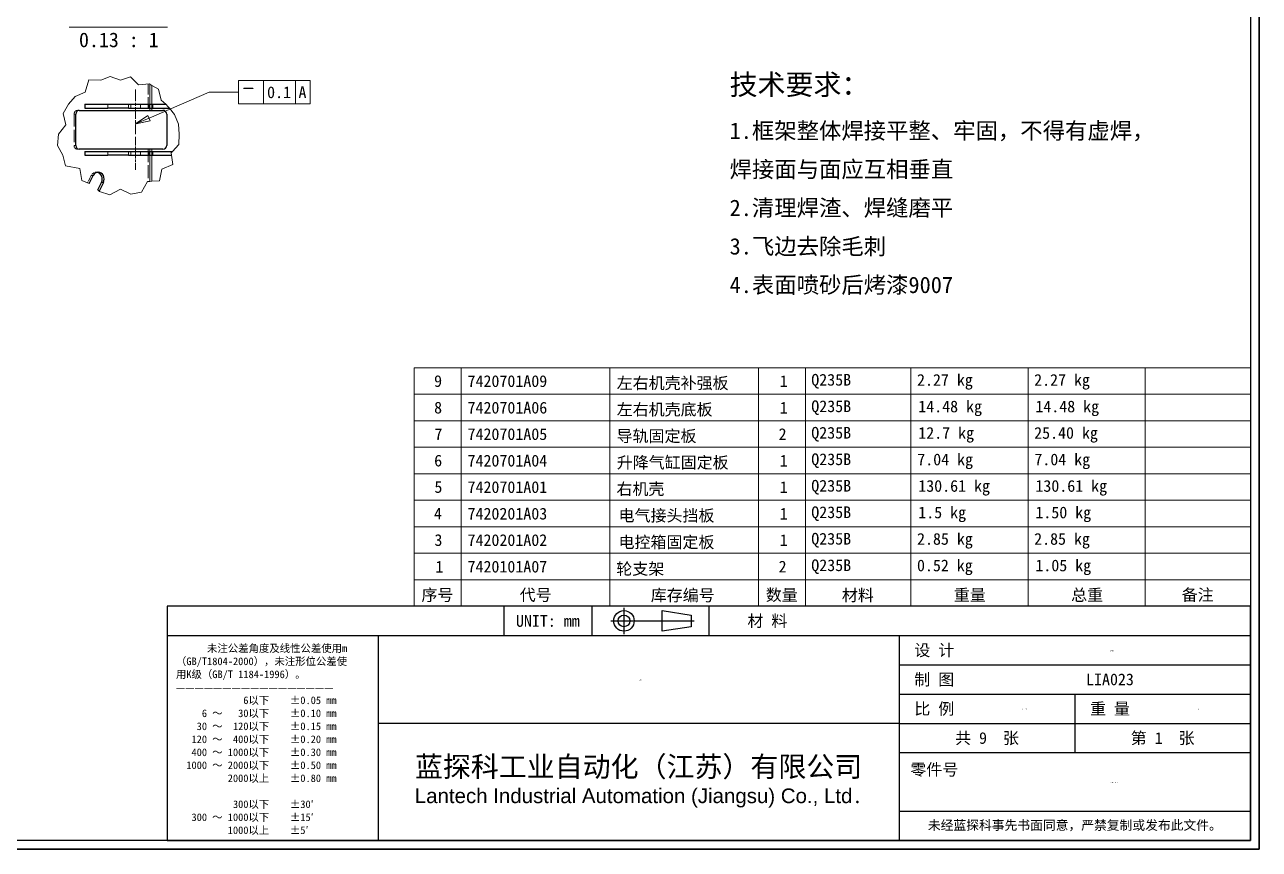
# Model space of a CAD drawing. Header units: millimetres. Extents: x 90 to 6218, y 82 to 4373.
# Drawn here: x 3055 to 6218, y 82 to 2195 of the extents above; entities that cross this region are included whole.
import ezdxf
from ezdxf.enums import TextEntityAlignment as Align

# ---------------------------------------------------------------- set-up
doc = ezdxf.new("R2018")
doc.units = ezdxf.units.MM
doc.header["$LTSCALE"] = 15
doc.linetypes.add('CHAIN', pattern=[0.3543, 0.2362, -0.0295, 0.0591, -0.0295])
doc.linetypes.add('DASHED', pattern=[0.2067, 0.1654, -0.0413])
for name, color, linetype, lineweight in [('1', 7, 'Continuous', 18), ('可见 (ISO)', 7, 'Continuous', 25), ('可见窄的 (ISO)', 7, 'Continuous', 18), ('图框 (ISO)', 7, 'Continuous', 35), ('标题 (ISO)', 7, 'Continuous', 25)]:
    doc.layers.add(name, color=color, linetype=linetype, lineweight=lineweight)
for name, color, linetype, lineweight, true_color in [('中心线 (ISO)', 1, 'CHAIN', 18, 0xff0000), ('折线 (ISO)', 7, 'Continuous', 18, 0x008000), ('符号 (ISO)', 7, 'Continuous', 18, 0x008000), ('隐藏 (ISO)', 5, 'DASHED', 18, 0x0000ff), ('隐藏窄的 (ISO)', 5, 'DASHED', 18, 0x0000ff)]:
    doc.layers.add(name, color=color, linetype=linetype, lineweight=lineweight, true_color=true_color)
doc.styles.add('HZ_33', font='simfang.ttf')
doc.styles.get("Standard").update_dxf_attribs({"font": 'simfang.ttf'})
doc.styles.add('文本样式100', font='AIGDT___.TTF')
doc.styles.add('文本样式164', font='SimSun.ttf')
doc.styles.add('注释文本 (ISO)', font='simfang.ttf')

# ---------------------------------------------------------------- blocks, each defined once
blk = doc.blocks.new('图框 最新国标')
at = {"layer": '图框 (ISO)'}
for p, q in [((414.5, 291.5), (414.5, 5.5)), ((414.5, 5.5), (6, 5.5))]:
    blk.add_line(p, q, dxfattribs=at)
at = {"layer": '图框 (ISO)', "color": 7, "linetype": 'Continuous', "lineweight": 25}
for p, q in [((413, 290), (413, 7)), ((413, 290), (413, 7)), ((413, 7), (6, 7)), ((413, 7), (18, 7))]:
    blk.add_line(p, q, dxfattribs=at)
at = {"layer": '图框 (ISO)', "lineweight": 30}
blk.add_attdef('零件代号', text='', height=2.5, rotation=180, dxfattribs=at).set_placement((35.5, 286), align=Align.MIDDLE_CENTER)
blk = doc.blocks.new('标题栏 最新国标')
at = {"layer": '标题 (ISO)'}
for p, q in [((381.98, -183.84), (196.98, -183.84)), ((196.98, -183.84), (196.98, -223.84)), ((254.48, -183.84), (254.48, -188.84)), ((269.48, -183.84), (269.48, -188.84)), ((281.48, -188.09), (281.48, -184.59)), ((281.48, -184.59), (286.48, -185.34)), ((286.48, -185.34), (286.48, -187.34)), ((289.48, -183.84), (289.48, -188.84)), ((381.98, -223.84), (381.98, -183.84)), ((383.48, -183.84), (383.48, -225.34)), ((286.48, -187.34), (281.48, -188.09)), ((196.98, -188.84), (381.98, -188.84)), ((232.98, -188.84), (232.98, -223.84)), ((321.98, -188.84), (321.98, -223.84)), ((321.98, -193.84), (381.98, -193.84)), ((321.98, -198.84), (381.98, -198.84)), ((351.98, -198.84), (351.98, -208.84)), ((321.98, -203.84), (232.98, -203.84)), ((321.98, -203.84), (381.98, -203.84)), ((321.98, -208.84), (381.98, -208.84)), ((321.98, -218.84), (381.98, -218.84)), ((196.98, -223.84), (381.98, -223.84)), ((383.48, -225.34), (196.98, -225.34))]:
    blk.add_line(p, q, dxfattribs=at)
at = {"layer": '标题 (ISO)', "linetype": 'CHAIN', "ltscale": 5.000333}
blk.add_line((274.98, -184.09), (274.98, -188.59), dxfattribs=at)
at = {"layer": '标题 (ISO)', "linetype": 'CHAIN', "ltscale": 15.834605}
blk.add_line((272.73, -186.34), (286.98, -186.34), dxfattribs=at)
at = {"layer": '标题 (ISO)'}
for radius in [1.75, 1]:
    blk.add_circle((274.98, -186.34), radius, dxfattribs=at)
at = {"layer": '1', "style": '文本样式164'}
for s, p in [('UNIT: mm', (261.98, -186.34)), ('材 料', (299.48, -186.34)), ('设 计', (327.98, -191.34)), ('制 图', (327.98, -196.34)), ('比 例', (327.98, -201.34)), ('重 量', (357.98, -201.34)), ('共 9  张', (336.98, -206.34)), ('第 1  张', (366.98, -206.34))]:
    blk.add_text(s, height=2, dxfattribs=at).set_placement(p, align=Align.MIDDLE_CENTER)
at = {"layer": '标题 (ISO)', "style": '注释文本 (ISO)'}
for s, insert, char_height, attachment_point, line_spacing_factor in [('\\fSimSun|b0|i0;{\\H1.3000;      未注公差角度及线性公差使用m\\P}\\fSimSun|b0|i0;{\\H1.3000;（GB/T1804-2000），未注形位公差使\\P}\\fSimSun|b0|i0;{\\H1.3000;用K级（GB/T 1184-1996）。\\P}\\fSimSun|b0|i0;{\\H1.3000;—————————————————\\P}\\fSimSun|b0|i0;{\\H1.3000;             6以下    ±0.05 mm\\P}\\fSimSun|b0|i0;{\\H1.3000;     6 ～   30以下    ±0.10 mm\\P}\\fSimSun|b0|i0;{\\H1.3000;    30 ～  120以下    ±0.15 mm\\P}\\fSimSun|b0|i0;{\\H1.3000;   120 ～  400以下    ±0.20 mm\\P}\\fSimSun|b0|i0;{\\H1.3000;   400 ～ 1000以下    ±0.30 mm\\P}\\fSimSun|b0|i0;{\\H1.3000;  1000 ～ 2000以下    ±0.50 mm\\P}\\fSimSun|b0|i0;{\\H1.3000;          2000以上    ±0.80 mm\\P}\\fSimSun|b0|i0;{\\H1.3000;\\P}\\fSimSun|b0|i0;{\\H1.3000;           300以下    ±30′\\P}\\fSimSun|b0|i0;{\\H1.3000;   300 ～ 1000以下    ±15′\\P}\\fSimSun|b0|i0;{\\H1.3000;          1000以上    ±5′}', (198.48, -206.63), 1.3, 4, 1.023913), ('\\pxsm0.94;\\fMicrosoft YaHei|b0|i0;{\\H3.5000;蓝探科工业自动化（江苏）有限公司\\P}\\fArial|b0|i0;{\\H2.5000;Lantech Industrial Automation (Jiangsu) Co., Ltd}\\fFangSong|b0|i0;{\\H2.5000;.}', (277.48, -213.84), 2, 5, 0.978695)]:
    blk.add_mtext(s, dxfattribs=dict(at, insert=insert, char_height=char_height, attachment_point=attachment_point, line_spacing_factor=line_spacing_factor))
at = {"layer": '标题 (ISO)', "attachment_point": 5, "style": '注释文本 (ISO)'}
for s, insert, char_height in [('\\fFangSong|b0|i0;LIA023', (357.98, -196.34), 2), ('\\fFangSong|b0|i0;零件号', (327.98, -211.84), 2), ('\\fSimSun|b0|i0;{\\H1.6000;未经蓝探科事先书面同意，严禁复制或发布此文件。}', (351.98, -221.34), 1.6)]:
    blk.add_mtext(s, dxfattribs=dict(at, insert=insert, char_height=char_height))
at = {"layer": '标题 (ISO)', "lineweight": 30, "flags": 104}
for tag, height, p in [('材料', 2, (324.48, -186.34)), ('设计人', 2, (357.98, -191.34)), ('库存编号', 3.5, (277.48, -196.34)), ('视图比例', 2, (342.98, -201.34)), ('质量\\P3;', 2, (372.98, -201.34)), ('零件代号', 3.5, (357.98, -213.84))]:
    blk.add_attdef(tag, text='', height=height, dxfattribs=at).set_placement(p, align=Align.MIDDLE_CENTER)
blk = doc.blocks.new('明细栏')
at = {"layer": '符号 (ISO)'}
for p, q in [((413, 87.73), (270.2, 87.73)), ((270.2, 87.73), (270.2, 51.53)), ((278.2, 87.73), (278.2, 51.53)), ((303.6, 87.73), (303.6, 51.53)), ((329, 87.73), (329, 51.53)), ((337, 87.73), (337, 51.53)), ((355, 87.73), (355, 51.53)), ((375, 87.73), (375, 51.53)), ((395, 87.73), (395, 51.53)), ((413, 87.73), (413, 51.53)), ((413, 83.2), (270.2, 83.2)), ((413, 78.68), (270.2, 78.68)), ((413, 74.15), (270.2, 74.15)), ((413, 69.63), (270.2, 69.63)), ((413, 65.1), (270.2, 65.1)), ((413, 60.58), (270.2, 60.58)), ((413, 56.05), (270.2, 56.05)), ((413, 51.53), (270.2, 51.53)), ((270.2, 47), (270.2, 51.53)), ((278.2, 47), (278.2, 51.53)), ((303.6, 47), (303.6, 51.53)), ((329, 47), (329, 51.53)), ((337, 47), (337, 51.53)), ((355, 47), (355, 51.53)), ((375, 47), (375, 51.53)), ((395, 47), (395, 51.53)), ((413, 47), (413, 51.53)), ((413, 47), (270.2, 47))]:
    blk.add_line(p, q, dxfattribs=at)
at = {"layer": '符号 (ISO)', "char_height": 2, "attachment_point": 7, "style": '注释文本 (ISO)'}
for s, insert in [('7420701A09', (279.29, 84.42)), ('Q235B', (337.99, 84.18)), ('2.27 kg', (356.05, 84)), ('2.27 kg', (376.05, 84)), ('9', (273.58, 84.43)), ('左右机壳补强板', (304.76, 83.89)), ('1', (332.61, 84.45)), ('8', (273.58, 79.9)), ('7420701A06', (279.29, 79.89)), ('左右机壳底板', (304.76, 79.38)), ('1', (332.61, 79.92)), ('Q235B', (337.99, 79.66)), ('14.48 kg', (356.26, 79.47)), ('14.48 kg', (376.26, 79.47)), ('7', (273.64, 75.39)), ('7420701A05', (279.29, 75.37)), ('导轨固定板', (304.74, 74.85)), ('2', (332.41, 75.4)), ('Q235B', (337.99, 75.13)), ('12.7 kg', (356.26, 74.95)), ('25.40 kg', (376.05, 74.95)), ('6', (273.59, 70.85)), ('7420701A04 ', (279.29, 70.84)), ('升降气缸固定板', (304.77, 70.33)), ('1', (332.61, 70.87)), ('Q235B', (337.99, 70.61)), ('7.04 kg', (356.09, 70.42)), ('7.04 kg', (376.09, 70.42)), ('5', (273.63, 66.34)), ('7420701A01 ', (279.29, 66.32)), ('右机壳', (304.72, 65.81)), ('1', (332.61, 66.35)), ('Q235B', (337.99, 66.08)), ('130.61 kg', (356.26, 65.9)), ('130.61 kg', (376.26, 65.9)), ('4', (273.55, 61.83)), ('7420201A03', (279.29, 61.79)), ('电气接头挡板', (305.08, 61.28)), ('1', (332.61, 61.82)), ('Q235B', (337.99, 61.56)), ('1.5 kg', (356.26, 61.37)), ('1.50 kg', (376.26, 61.37)), ('3', (273.63, 57.28)), ('7420201A02', (279.29, 57.27)), ('电控箱固定板', (305.08, 56.73)), ('1', (332.61, 57.3)), ('Q235B', (337.99, 57.03)), ('2.85 kg', (356.05, 56.85)), ('2.85 kg', (376.05, 56.85)), ('Q235B', (337.99, 52.51)), ('0.52 kg', (356.04, 52.32)), ('1.05 kg', (376.26, 52.32)), ('1', (273.81, 52.77)), ('7420101A07', (279.29, 52.74)), ('轮支架', (304.7, 52.18)), ('2', (332.41, 52.78)), ('序号', (271.42, 47.71)), ('代号', (288.19, 47.73)), ('库存编号', (310.58, 47.66)), ('数量', (330.21, 47.72)), ('材料', (343.21, 47.68)), ('重量', (362.33, 47.78)), ('总重', (382.36, 47.75)), ('备注', (401.25, 47.74))]:
    blk.add_mtext(s, dxfattribs=dict(at, insert=insert))
blk = doc.blocks.new('GDT 标识符号(&T)2')
at = {"layer": '符号 (ISO)'}
for p, q in [((240.17, 136.79), (252.4, 136.79)), ((240.17, 136.79), (240.17, 132.79)), ((244.42, 136.79), (244.42, 132.79)), ((249.91, 136.79), (249.91, 132.79)), ((252.4, 136.79), (252.4, 132.79)), ((224.91, 130.38), (235.17, 134.79)), ((235.17, 134.79), (240.17, 134.79)), ((224.71, 130.84), (222.71, 129.47)), ((225.11, 129.93), (224.71, 130.84)), ((240.17, 132.79), (252.4, 132.79)), ((224.91, 130.38), (222.71, 129.44)), ((222.71, 129.42), (225.11, 129.93))]:
    blk.add_line(p, q, dxfattribs=at)
at = {"layer": '符号 (ISO)', "flags": 128}
blk.add_lwpolyline([(224.71, 130.84), (222.61, 129.4), (225.11, 129.93), (224.71, 130.84)], dxfattribs=at)
at = {"layer": '符号 (ISO)'}
blk.add_solid([(224.71, 130.84), (222.61, 129.4), (225.11, 129.93), (224.71, 130.84)], dxfattribs=at)
at = {"layer": '符号 (ISO)', "char_height": 2, "attachment_point": 7}
for s, insert, style in [('u', (240.85, 134.56), '文本样式100'), ('0.1', (245.06, 133.75), '注释文本 (ISO)'), ('A', (250.42, 133.79), '注释文本 (ISO)')]:
    blk.add_mtext(s, dxfattribs=dict(at, insert=insert, style=style))

msp = doc.modelspace()

# ---------------------------------------------------------------- linework, layer by layer
at = {"layer": '中心线 (ISO)', "ltscale": 8.431766}
msp.add_line((3339.179, 2028.495), (3339.179, 1914.674), dxfattribs=at)
at = {"layer": '中心线 (ISO)', "ltscale": 6.278222}
msp.add_line((3339.179, 1907.595), (3339.179, 1822.845), dxfattribs=at)
at = {"layer": '可见 (ISO)'}
for p, q in [((3186.236, 1885.695), (3186.236, 1965.645)), ((3194.68, 1975.395), (3375.917, 1975.395)), ((3209.305, 1990.995), (3267.805, 1990.995)), ((3209.305, 1990.995), (3209.305, 1981.245)), ((3209.305, 1981.245), (3267.805, 1981.245)), ((3267.805, 1990.995), (3321.079, 1990.995)), ((3321.079, 1981.245), (3267.805, 1981.245)), ((3321.079, 1990.995), (3416.177, 1990.995)), ((3321.079, 1981.245), (3425.537, 1981.245)), ((3375.917, 1975.395), (3380.792, 1975.395)), ((3380.792, 1975.395), (3409.017, 1975.395)), ((3418.767, 1965.645), (3418.767, 1885.695)), ((3375.917, 1875.945), (3194.68, 1875.945)), ((3209.305, 1870.095), (3267.805, 1870.095)), ((3209.305, 1870.095), (3209.305, 1860.345)), ((3267.805, 1870.095), (3321.079, 1870.095)), ((3321.079, 1870.095), (3433.74, 1870.095)), ((3380.792, 1875.945), (3375.917, 1875.945)), ((3409.017, 1875.945), (3380.792, 1875.945)), ((3209.305, 1860.345), (3267.805, 1860.345)), ((3321.079, 1860.345), (3267.805, 1860.345)), ((3321.079, 1860.345), (3431.367, 1860.345)), ((3220.023, 1787.957), (3230.108, 1808.127)), ((3241.991, 1771.443), (3251.558, 1790.577)), ((3256.433, 1790.577), (3245.38, 1768.471))]:
    msp.add_line(p, q, dxfattribs=at)
for centre, start, end in [((3409.017, 1965.645), 0, 90), ((3409.017, 1885.695), 270, 0)]:
    msp.add_arc(centre, 9.75, start, end, dxfattribs=at)
for centre, major_axis, start_param, end_param in [((3194.68, 1965.645), (0, 9.75), 0, 1.57079633), ((3194.68, 1885.695), (0, -9.75), 4.71238898, 6.28318531), ((3243.271, 1799.352), (0, 17.55), 4.1887902, 7.33038286), ((3238.396, 1799.352), (0, 17.55), 4.1887902, 6.12211467)]:
    msp.add_ellipse(centre, major_axis=major_axis, ratio=0.8660254, start_param=start_param, end_param=end_param, dxfattribs=at)
at = {"layer": '可见窄的 (ISO)'}
for p, q in [((3375.917, 1990.995), (3375.917, 2042.238)), ((3380.792, 2039.404), (3380.792, 1990.995)), ((3267.805, 1990.995), (3267.805, 1981.245)), ((3321.079, 1981.245), (3321.079, 1990.995)), ((3375.917, 1975.395), (3375.917, 1981.245)), ((3380.792, 1981.245), (3380.792, 1975.395)), ((3267.805, 1870.095), (3267.805, 1860.345)), ((3321.079, 1860.345), (3321.079, 1870.095)), ((3375.917, 1870.095), (3375.917, 1875.945)), ((3380.792, 1875.945), (3380.792, 1870.095)), ((3375.917, 1793.577), (3375.917, 1860.345)), ((3380.792, 1860.345), (3380.792, 1793.868)), ((3251.558, 1790.577), (3256.433, 1790.577))]:
    msp.add_line(p, q, dxfattribs=at)
at = {"layer": '折线 (ISO)'}
for p, q in [((3249.766, 2052.55), (3274.104, 2061.939)), ((3274.104, 2061.939), (3300.184, 2052.639)), ((3300.184, 2052.639), (3326.099, 2060.998)), ((3326.099, 2060.998), (3346.405, 2041.019)), ((3209.448, 2022.163), (3219.359, 2054.021)), ((3219.359, 2054.021), (3249.766, 2052.55)), ((3346.405, 2041.019), (3374.637, 2042.983)), ((3374.637, 2042.983), (3375.917, 2042.238)), ((3375.917, 2042.238), (3380.792, 2039.404)), ((3380.792, 2039.404), (3397.324, 2029.794)), ((3397.324, 2029.794), (3404.748, 2001.767)), ((3167.024, 1990.908), (3184.281, 2011.282)), ((3184.281, 2011.282), (3209.448, 2022.163)), ((3404.748, 2001.767), (3416.177, 1990.995)), ((3153.724, 1967.335), (3167.024, 1990.908)), ((3160.286, 1938.696), (3153.724, 1967.335)), ((3416.177, 1990.995), (3422.756, 1984.794)), ((3422.756, 1984.794), (3425.537, 1981.245)), ((3425.537, 1981.245), (3438.702, 1964.444)), ((3438.702, 1964.444), (3448.851, 1940.242)), ((3141.952, 1914.028), (3160.286, 1938.696)), ((3448.851, 1940.242), (3450.45, 1914.028)), ((3139.142, 1885.632), (3141.952, 1914.028)), ((3450.45, 1914.028), (3450.142, 1887.586)), ((3152.726, 1860.357), (3139.142, 1885.632)), ((3433.74, 1870.095), (3430.47, 1866.608)), ((3430.47, 1866.608), (3431.367, 1860.345)), ((3450.142, 1887.586), (3433.74, 1870.095)), ((3159.822, 1832.989), (3152.726, 1860.357)), ((3434.809, 1836.302), (3406.121, 1825.136)), ((3431.367, 1860.345), (3434.809, 1836.302)), ((3195.97, 1826.581), (3159.822, 1832.989)), ((3201.005, 1795.83), (3195.97, 1826.581)), ((3406.121, 1825.136), (3400.047, 1795.016)), ((3220.023, 1787.957), (3201.005, 1795.83)), ((3245.38, 1768.471), (3241.991, 1771.443)), ((3300.184, 1773.596), (3272.853, 1759.023)), ((3327.243, 1760.567), (3300.184, 1773.596)), ((3369.932, 1793.22), (3354.064, 1765.995)), ((3375.917, 1793.577), (3369.932, 1793.22)), ((3380.792, 1793.868), (3375.917, 1793.577)), ((3400.047, 1795.016), (3380.792, 1793.868)), ((3246.764, 1767.257), (3245.38, 1768.471)), ((3272.853, 1759.023), (3246.764, 1767.257)), ((3354.064, 1765.995), (3327.243, 1760.567))]:
    msp.add_line(p, q, dxfattribs=at)
at = {"layer": '符号 (ISO)'}
msp.add_line((3168.48, 2188.395), (3421.112, 2188.395), dxfattribs=at)
at = {"layer": '隐藏 (ISO)', "ltscale": 12.893082}
msp.add_line((3181.361, 1965.645), (3181.361, 1885.695), dxfattribs=at)
at = {"layer": '隐藏 (ISO)', "ltscale": 1.237953}
for p, q in [((3189.805, 1975.395), (3194.68, 1975.395)), ((3326.504, 1990.995), (3326.504, 1981.245)), ((3351.854, 1990.995), (3351.854, 1981.245)), ((3194.68, 1875.945), (3189.805, 1875.945)), ((3326.504, 1870.095), (3326.504, 1860.345)), ((3351.854, 1870.095), (3351.854, 1860.345)), ((3238.396, 1816.902), (3243.271, 1816.902))]:
    msp.add_line(p, q, dxfattribs=at)
at = {"layer": '隐藏 (ISO)', "ltscale": 2.712154}
msp.add_line((3225.233, 1808.127), (3215.984, 1789.629), dxfattribs=at)
at = {"layer": '隐藏 (ISO)', "ltscale": 1.944629}
for centre, major_axis, start_param, end_param in [((3189.805, 1965.645), (0, 9.75), 0, 1.57079633), ((3189.805, 1885.695), (0, -9.75), 4.71238898, 6.28318531)]:
    msp.add_ellipse(centre, major_axis=major_axis, ratio=0.8660254, start_param=start_param, end_param=end_param, dxfattribs=at)
at = {"layer": '隐藏 (ISO)', "ltscale": 2.69252}
msp.add_ellipse((3238.396, 1799.352), major_axis=(0, 17.55), ratio=0.8660254, start_param=6.12211467, end_param=7.33038286, dxfattribs=at)
at = {"layer": '隐藏窄的 (ISO)', "ltscale": 10.859225}
msp.add_line((3371.042, 2042.733), (3371.042, 1975.395), dxfattribs=at)
at = {"layer": '隐藏窄的 (ISO)', "ltscale": 1.237953}
for p, q in [((3186.236, 1965.645), (3181.361, 1965.645)), ((3373.654, 1981.245), (3373.654, 1990.995)), ((3375.917, 1981.245), (3375.917, 1990.995)), ((3380.792, 1990.995), (3380.792, 1981.245)), ((3383.404, 1990.995), (3383.404, 1981.245)), ((3181.361, 1885.695), (3186.236, 1885.695)), ((3373.654, 1860.345), (3373.654, 1870.095)), ((3375.917, 1860.345), (3375.917, 1870.095)), ((3380.792, 1870.095), (3380.792, 1860.345)), ((3383.404, 1870.095), (3383.404, 1860.345)), ((3225.233, 1808.127), (3230.108, 1808.127))]:
    msp.add_line(p, q, dxfattribs=at)
at = {"layer": '隐藏窄的 (ISO)', "ltscale": 13.329842}
msp.add_line((3371.042, 1875.945), (3371.042, 1793.286), dxfattribs=at)

# ---------------------------------------------------------------- block references
at = {"xscale": 15, "yscale": 15, "zscale": 15}
msp.add_blockref('图框 最新国标', (0, 0), dxfattribs=at)
ref = msp.add_blockref('标题栏 最新国标', (465.262, 3462.664), dxfattribs=dict(xscale=15, yscale=15, zscale=15))
lines = msp.add_mtext('7420701A00', dxfattribs={"layer": '标题 (ISO)', "insert": (5835, 255), "char_height": 2.5, "attachment_point": 1})
ref.add_attrib('零件代号', '', (5835, 255), dxfattribs={"flags": 104}).embed_mtext(lines)
lines = msp.add_mtext('机壳', dxfattribs={"layer": '标题 (ISO)', "insert": (4627.5, 517.5), "char_height": 2.5, "attachment_point": 1})
ref.add_attrib('库存编号', '', (4627.5, 517.5), dxfattribs={"flags": 104}).embed_mtext(lines)
lines = msp.add_mtext('无', dxfattribs={"layer": '标题 (ISO)', "insert": (6060, 442.5), "char_height": 2.5, "attachment_point": 1})
ref.add_attrib('质量\\P3;', '', (6060, 442.5), dxfattribs={"flags": 104}).embed_mtext(lines)
lines = msp.add_mtext('1 : 15', dxfattribs={"layer": '标题 (ISO)', "insert": (5610, 442.5), "char_height": 2.5, "attachment_point": 1})
ref.add_attrib('视图比例', '', (5610, 442.5), dxfattribs={"flags": 104}).embed_mtext(lines)
lines = msp.add_mtext('zheng', dxfattribs={"layer": '标题 (ISO)', "insert": (5835, 592.5), "char_height": 2.5, "attachment_point": 1})
ref.add_attrib('设计人', '', (5835, 592.5), dxfattribs={"flags": 104}).embed_mtext(lines)
at = {"layer": '符号 (ISO)', "xscale": 15, "yscale": 15, "zscale": 15}
for name in ['GDT 标识符号(&T)2', '明细栏']:
    msp.add_blockref(name, (0, 0), dxfattribs=at)

# ---------------------------------------------------------------- texts
at = {"layer": '符号 (ISO)', "insert": (3168.48, 2136.661), "char_height": 37.5, "attachment_point": 7, "style": 'HZ_33'}
msp.add_mtext(' 0.13 : 1', dxfattribs=at)
at = {"layer": '符号 (ISO)', "insert": (4860.595, 1785.173), "char_height": 30, "width": 1194.6667, "attachment_point": 4, "line_spacing_factor": 1.287677, "style": '注释文本 (ISO)'}
msp.add_mtext('\\pxsm1.41;\\fFangSong|b0|i0;{\\H52.5000;技术要求：}\\fFangSong|b0|i0;{\\H42.0000;\\P}\\fFangSong|b0|i0;{\\H42.0000;1.框架整体焊接平整、牢固，不得有虚焊，\\P}\\fFangSong|b0|i0;{\\H42.0000;焊接面与面应互相垂直\\P}\\fFangSong|b0|i0;{\\H42.0000;2.清理焊渣、焊缝磨平\\P}\\fFangSong|b0|i0;{\\H42.0000;3.飞边去除毛刺\\P}\\fFangSong|b0|i0;{\\H42.0000;4.表面喷砂后烤漆9007}', dxfattribs=at)

doc.saveas('drawing.dxf')
